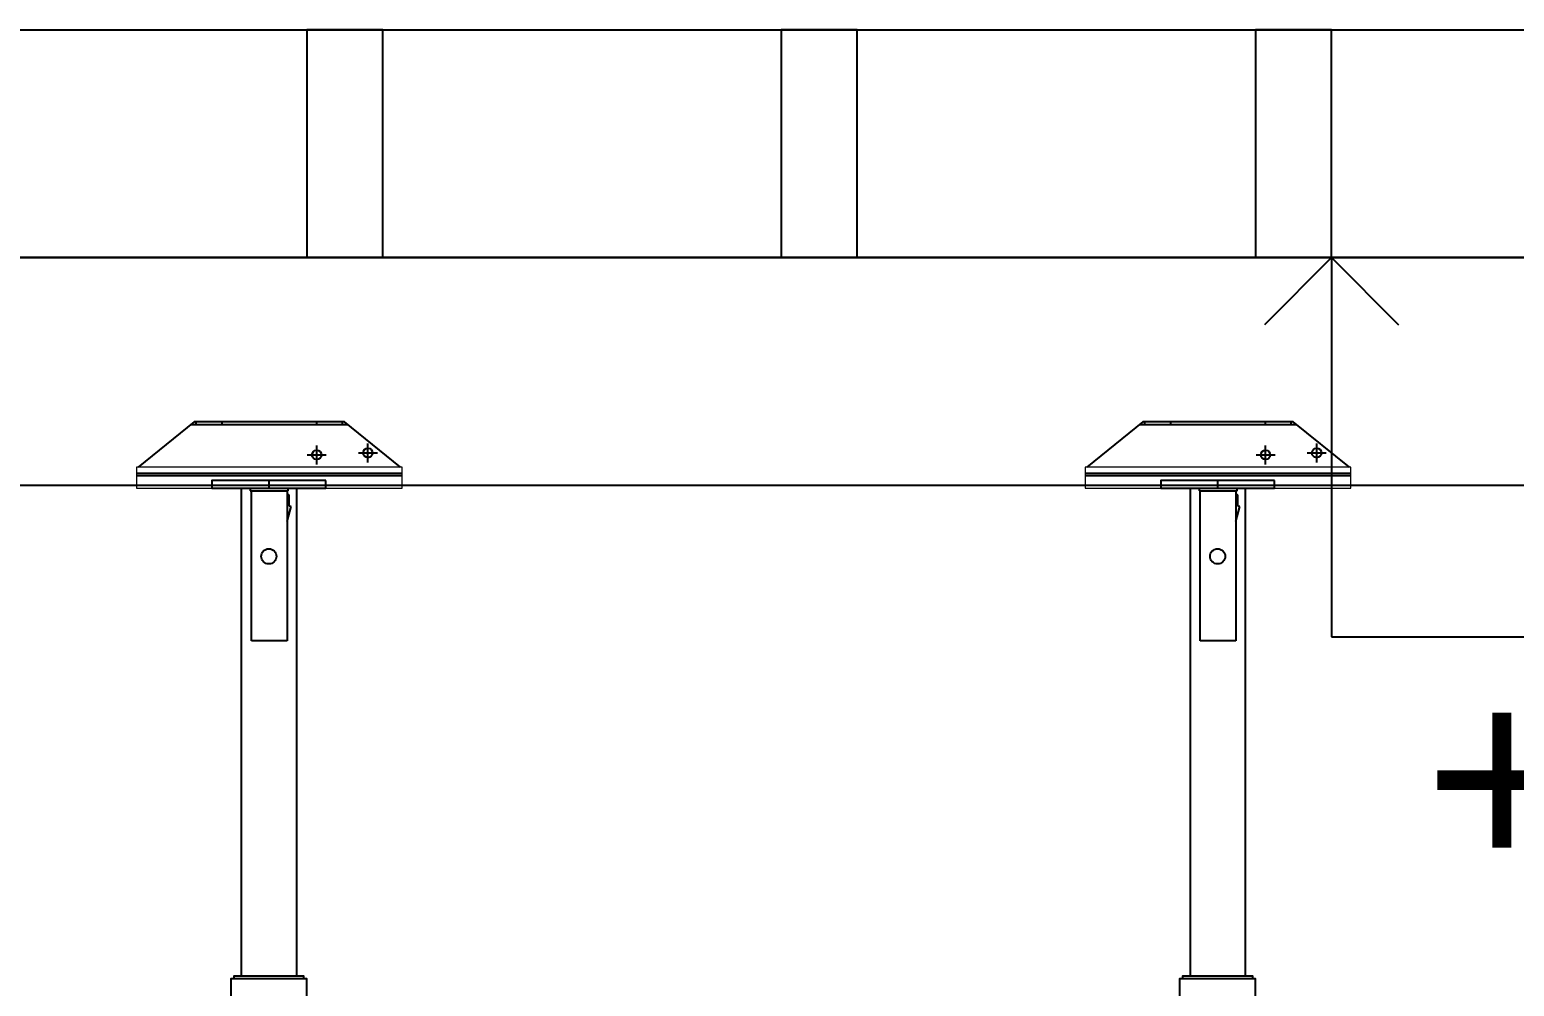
# Model space of a CAD drawing. Header units: millimetres. Extents: x 1924 to 471109, y -30014 to 109986.
# Drawn here: x 450393 to 451958, y 30575 to 31583 of the extents above; entities that cross this region are included whole.
import ezdxf

# ---------------------------------------------------------------- set-up
doc = ezdxf.new("R2010")
doc.units = ezdxf.units.MM
doc.header["$LTSCALE"] = 100
doc.linetypes.add('102', pattern=[50.8, 31.75, -6.35, 6.35, -6.35])
doc.linetypes.add('104', pattern=[4, 2, -2])
doc.layers.add('D NOSNIKY', color=7, linetype='Continuous', true_color=0x994d4d)
doc.layers.add('PERI_AXIS', color=1, linetype='102')
for name, color, linetype, plot in [('PERI_HELPLINE', 140, 'Continuous', False), ('PERI_HIDDEN', 30, '104', False), ('popisky', 140, 'Continuous', False)]:
    doc.layers.add(name, color=color, linetype=linetype, plot=plot)
doc.layers.add('texty', color=255, linetype='Continuous', lineweight=15)
doc.styles.add('popisky', font='arial.ttf', dxfattribs={"height": 200})

msp = doc.modelspace()

# ---------------------------------------------------------------- linework, layer by layer
at = {"color": 0, "linetype": 'ByBlock'}
for p, q in [((450568.291, 31167.112), (450568.291, 31170.112)), ((450595.415, 31170.112), (450595.415, 31167.112)), ((450695.415, 31167.112), (450695.415, 31170.112)), ((450722.538, 31167.112), (450722.538, 31170.112)), ((451568.291, 31167.112), (451568.291, 31170.112)), ((451595.415, 31170.112), (451595.415, 31167.112)), ((451695.415, 31167.112), (451695.415, 31170.112)), ((451722.538, 31167.112), (451722.538, 31170.112)), ((450562.562, 31167.112), (450728.267, 31167.112)), ((451562.562, 31167.112), (451728.267, 31167.112)), ((450505.415, 31115.74), (450785.415, 31115.74)), ((450505.415, 31113.442), (450785.415, 31113.442)), ((451505.415, 31115.74), (451785.415, 31115.74)), ((451505.415, 31113.442), (451785.415, 31113.442)), ((450615.915, 31100.112), (450615.915, 30585.612)), ((450673.915, 31100.112), (450673.915, 30585.612)), ((451615.915, 31100.112), (451615.915, 30585.612)), ((451673.915, 31100.112), (451673.915, 30585.612))]:
    msp.add_line(p, q, dxfattribs=at)
at = {"color": 0, "linetype": 'ByBlock', "elevation": 0}
for points in [[(450783.747, 31122.112), (450724.568, 31170.112), (450566.261, 31170.112), (450507.083, 31122.112)], [(451783.747, 31122.112), (451724.568, 31170.112), (451566.261, 31170.112), (451507.083, 31122.112)]]:
    msp.add_lwpolyline(points, dxfattribs=at)
for points in [[(450704.915, 31108.112), (450584.915, 31108.112), (450584.915, 31100.112), (450704.915, 31100.112)], [(451704.915, 31108.112), (451584.915, 31108.112), (451584.915, 31100.112), (451704.915, 31100.112)]]:
    msp.add_lwpolyline(points, close=True, dxfattribs=at)
at = {"color": 0, "linetype": 'ByBlock'}
for points in [[(450684.915, 30555.612), (450684.915, 30582.612), (450604.915, 30582.612), (450604.915, 30555.612)], [(451684.915, 30555.612), (451684.915, 30582.612), (451604.915, 30582.612), (451604.915, 30555.612)]]:
    msp.add_lwpolyline(points, close=True, dxfattribs=at)
for points in [[(450681.915, 30582.612), (450681.915, 30585.612), (450607.915, 30585.612), (450607.915, 30582.612)], [(451681.915, 30582.612), (451681.915, 30585.612), (451607.915, 30585.612), (451607.915, 30582.612)]]:
    msp.add_lwpolyline(points, dxfattribs=at)
for centre, radius in [((450695.415, 31135.112), 5), ((450749.335, 31137.147), 5), ((451695.415, 31135.112), 5), ((451749.335, 31137.147), 5), ((450644.915, 31028.112), 8), ((451644.915, 31028.112), 8)]:
    msp.add_circle(centre, radius, dxfattribs=at)
at = {"layer": 'D NOSNIKY'}
for p, q in [((434519.915, 31343.112), (454139.915, 31343.112)), ((454139.915, 31343.112), (444119.915, 31343.112)), ((434519.915, 31103.112), (454139.915, 31103.112)), ((444119.915, 31103.112), (454139.915, 31103.112))]:
    msp.add_line(p, q, dxfattribs=at)
for points in [[(450684.915, 31343.112), (450764.915, 31343.112), (450764.915, 31583.454), (450684.915, 31583.454)], [(451184.915, 31343.112), (451264.915, 31343.112), (451264.915, 31583.454), (451184.915, 31583.454)], [(451684.915, 31343.112), (451764.915, 31343.112), (451764.915, 31583.454), (451684.915, 31583.454)]]:
    msp.add_lwpolyline(points, close=True, dxfattribs=at)
at = {"layer": 'PERI_AXIS'}
for p, q in [((450695.415, 31125.112), (450695.415, 31145.112)), ((450749.335, 31127.147), (450749.335, 31147.147)), ((451695.415, 31125.112), (451695.415, 31145.112)), ((451749.335, 31127.147), (451749.335, 31147.147)), ((450685.415, 31135.112), (450705.415, 31135.112)), ((450739.335, 31137.147), (450759.335, 31137.147)), ((451685.415, 31135.112), (451705.415, 31135.112)), ((451739.335, 31137.147), (451759.335, 31137.147))]:
    msp.add_line(p, q, dxfattribs=at)
at = {"layer": 'PERI_HELPLINE'}
for p, q in [((434519.915, 31583.454), (454051.849, 31583.454)), ((450644.915, 31108.112), (450644.915, 31100.112)), ((451644.915, 31108.112), (451644.915, 31100.112))]:
    msp.add_line(p, q, dxfattribs=at)
for p in [(450505.415, 31103.112), (450645.415, 31100.112), (451505.415, 31103.112), (451645.415, 31100.112)]:
    msp.add_point(p, dxfattribs=at)
at = {"layer": 'PERI_HIDDEN'}
for p, q in [((450505.415, 31103.112), (450785.415, 31103.112)), ((451505.415, 31103.112), (451785.415, 31103.112))]:
    msp.add_line(p, q, dxfattribs=at)
at = {"layer": 'PERI_HIDDEN', "elevation": 0}
for points in [[(450625.415, 31100.112), (450625.415, 31097.112), (450665.415, 31097.112), (450665.415, 31100.112)], [(450664.153, 31097.112), (450664.153, 30939.112), (450626.676, 30939.112), (450626.676, 31097.112)], [(450664.153, 31064.71), (450668.372, 31080.731), (450666.186, 31081.024), (450666.202, 31092.545), (450664.153, 31093.624)], [(451625.415, 31100.112), (451625.415, 31097.112), (451665.415, 31097.112), (451665.415, 31100.112)], [(451664.153, 31097.112), (451664.153, 30939.112), (451626.676, 30939.112), (451626.676, 31097.112)], [(451664.153, 31064.71), (451668.372, 31080.731), (451666.186, 31081.024), (451666.202, 31092.545), (451664.153, 31093.624)]]:
    msp.add_lwpolyline(points, dxfattribs=at)
at = {"layer": 'popisky'}
for p, q in [((451914.915, 31343.112), (451614.915, 31343.112)), ((451764.915, 31343.112), (451694.204, 31272.401)), ((451764.915, 31343.112), (451764.915, 30943.112)), ((451764.915, 31343.112), (451835.625, 31272.401)), ((451764.915, 30943.112), (452764.915, 30943.112))]:
    msp.add_line(p, q, dxfattribs=at)
at = {"layer": 'texty', "elevation": 0}
for points in [[(450505.415, 31100.112), (450785.415, 31100.112), (450785.415, 31122.112), (450505.415, 31122.112)], [(451505.415, 31100.112), (451785.415, 31100.112), (451785.415, 31122.112), (451505.415, 31122.112)]]:
    msp.add_lwpolyline(points, close=True, dxfattribs=at)

# ---------------------------------------------------------------- texts
at = {"layer": 'popisky', "insert": (451662.862, 30895.369), "char_height": 200, "attachment_point": 1, "style": 'popisky'}
msp.add_mtext_dynamic_manual_height_columns('\\pxi-3,l4,t4;+2760', width=903.81092, gutter_width=1000, heights=[0], dxfattribs=at)

doc.saveas('drawing.dxf')
